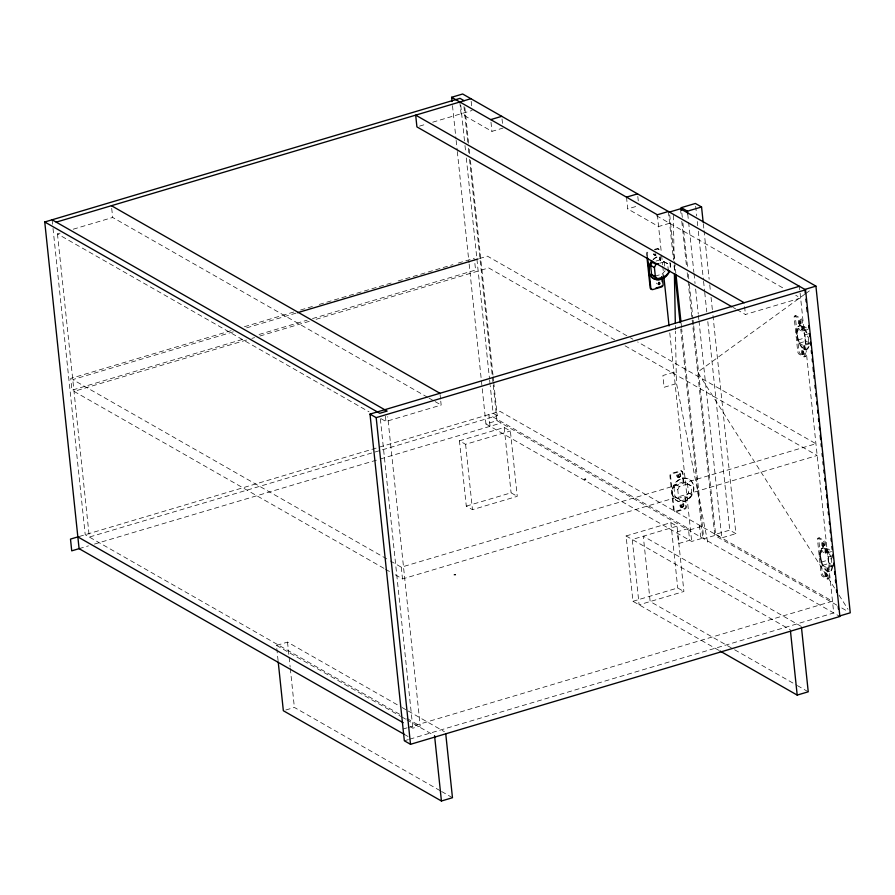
<?xml version="1.0" encoding="UTF-8"?>
<svg xmlns="http://www.w3.org/2000/svg" width="895" height="895" viewBox="0 0 895 895"><rect width="100%" height="100%" fill="white"/><g stroke="black" fill="none" stroke-linecap="round" stroke-linejoin="round"><path stroke-width="0.67" stroke-dasharray="4.47 3.36" d="M797.96 339.966L804.706 337.963L806.015 341.163L810.299 343.602L803.553 345.615L799.269 343.165L797.96 339.966L796.997 330.826L797.758 328.789L804.504 326.787L808.789 329.237L802.043 331.239L797.758 328.789M804.504 326.787L803.744 328.812L796.997 330.826M821.308 562.105L828.054 560.102L829.363 563.302L833.648 565.752L826.902 567.754L822.617 565.304L821.308 562.105L820.346 552.965L821.107 550.94L827.853 548.926L832.137 551.376L825.391 553.378L821.107 550.94M827.853 548.926L827.092 550.951L820.346 552.965M673.991 487.506L675.557 484.34L683.221 482.058L690.951 485.728L691.913 494.879L688.501 498.593L680.838 500.876L674.953 496.658L673.991 487.506L677.761 489.654L678.723 498.806L680.838 500.876M677.761 489.654L679.327 486.5L686.991 484.217M665.13 270.782L661.729 274.485L662.155 278.524M683.142 478.221L683.567 482.26L687.517 483.77L688.479 492.921L685.078 496.635L685.514 500.73M799.123 321.137L799.436 323.005L800.734 322.86L800.287 320.88L799.123 321.137L799.861 321.898M800.04 320.869L799.817 323.129M802.278 351.198L802.591 353.055L803.889 352.91L803.441 350.941L802.278 351.198L803.016 351.959M803.307 350.896L802.972 353.189M822.471 543.276C825.503 551.6 823.176 536.843 823.165 545.268M823.389 543.008L823.266 543.97M825.626 573.337L825.94 575.205L827.237 575.049L826.79 573.08L825.626 573.337L826.365 574.098M826.656 573.035L826.32 575.328M810.859 342.539L805.947 343.993L804.169 345.436L804.594 349.542L805.198 349.285M834.207 564.678L829.296 566.132L827.517 567.575L827.942 571.681L828.557 571.491M804.65 294.321L697.63 372.13L834.543 588.037M805.78 293.504L811.407 289.409M60.088 233.114L57.459 233.897L368.997 411.789M73.233 229.209L112.669 217.463L427.832 397.436M419.542 126.117L426.121 124.159M432.688 122.201L472.124 110.465M459.84 101.985L461.082 113.754L491.937 131.375L502.979 128.086M626.5 197.146L627.731 208.915L638.773 205.626M231.1 330.68L70.716 378.428L71.958 390.186L244.357 338.858M244.458 326.709L293.907 311.986M300.597 309.994L313.955 306.012M319.302 304.423L392.815 282.54M398.152 280.952L452.948 264.64M458.296 263.052L474.339 258.275M233.293 331.821L72.775 379.603L389.157 560.259M246.662 327.839L296.156 313.105M479.407 258.554L487.439 256.16L629.207 337.113M259.058 334.484L307.175 320.164M312.523 318.575L475.569 270.033L474.473 259.584M246.561 339.999L74.016 391.361L384.335 568.56M251.909 338.399L254.594 337.605M259.942 336.017L309.435 321.283M316.114 319.291L488.67 267.918L614.686 339.887M669.639 223.247L658.597 226.536L627.731 208.915M654.346 249.436L656.796 248.709A2.114 1.756 -60.3 0 1 658.843 250.119M655.028 249.828L657.489 249.101A2.114 1.756 -60.3 0 1 659.537 250.51M656.046 261.06L659.872 259.919L667.603 263.589L668.285 270.122M659.816 263.219L663.643 262.078M654.995 276.197L661.383 274.295L665.153 276.443M381.113 418.715L385.958 421.489L441.168 405.055L440.754 401.128M736.932 309.636L745.412 314.481L800.622 298.046L795.778 295.272M794.592 316.08L795.823 315.711M79.185 536.508L499.869 411.275L832.484 601.205L408.456 727.434M799.705 324.27A2.114 0.895 73.4 0 0 799.66 321.104A2.114 0.895 73.4 0 0 798.116 321.305A2.114 0.895 73.4 0 0 799.705 324.27L800.007 324.18A2.114 0.895 73.4 0 0 799.973 321.014A2.114 0.895 73.4 0 0 798.418 321.215A2.114 0.895 73.4 0 0 800.007 324.18M493.738 382.333L497.24 415.627L89.321 537.056L57.19 231.29M799.369 325.836L799.985 325.657M802.233 327.022L802.849 326.843L802.222 326.955L802.658 331.06L804.985 334.842L805.947 343.993M469.148 264.103L485.951 423.973L496.993 420.684L839.89 616.487M808.252 339.149A12.351 5.225 73.4 0 1 804.773 349.609L803.755 349.195A12.351 5.225 73.4 0 1 796.55 334.327L797.165 334.148A12.351 5.225 73.4 0 1 801.965 326.138L803.028 326.91A12.351 5.225 73.4 0 1 807.76 334.819M79.084 548.657L88.46 545.872M94.445 544.093L379.189 459.325M380.464 458.945L501.111 423.033M673.901 372.231L662.871 375.52L664.101 387.278L675.143 383.989M804.985 334.842L809.897 333.387M459.437 440.799L504.209 427.474L510.385 430.998L517.254 496.333L472.47 509.658L466.295 506.134L459.437 440.799L465.601 444.323L510.385 430.998M799.269 343.165L806.015 341.163M805.735 349.676L806.35 349.486M802.86 354.319A2.114 0.895 73.4 0 0 802.826 351.153A2.114 0.895 73.4 0 0 801.271 351.366A2.114 0.895 73.4 0 0 802.86 354.319L803.173 354.23A2.114 0.895 73.4 0 0 803.128 351.064A2.114 0.895 73.4 0 0 801.573 351.276A2.114 0.895 73.4 0 0 803.173 354.23M804.135 356.859L805.366 356.501M466.295 506.134L511.079 492.809L517.254 496.333M390.365 560.952L401.273 567.184L815.938 443.741L637.688 341.957M395.243 574.791L402.515 578.942L817.169 455.499L624.386 345.414M677.067 498.716L684.731 496.434L688.501 498.593M718.763 650.296L632.955 601.295L626.086 535.96L670.858 522.635L677.034 526.159L683.903 591.494L639.119 604.819L632.262 539.484L677.034 526.159M278.088 660.689L276.488 645.396L287.519 642.107L400.96 706.882M701.501 526.405L690.459 529.695L488.827 414.553L490.068 426.322M485.951 423.973L691.69 541.453L702.732 538.163L680.67 328.252M693.703 325.814L715.62 534.326L729.727 530.131L735.891 533.655L712.521 311.236M836.948 605.21L714.803 535.467L703.761 538.756L681.699 328.845M715.62 534.326L721.784 537.85L735.891 533.655M817.94 538.219L819.171 537.85M632.955 601.295L677.728 587.97L683.903 591.494M823.053 546.409A2.114 0.895 73.4 0 0 823.008 543.243A2.114 0.895 73.4 0 0 821.453 543.444A2.114 0.895 73.4 0 0 823.053 546.409L823.355 546.319A2.114 0.895 73.4 0 0 823.322 543.153A2.114 0.895 73.4 0 0 821.767 543.354A2.114 0.895 73.4 0 0 823.355 546.319M822.718 547.986L823.333 547.796M826.186 548.915L825.582 549.172L826.007 553.199L828.334 556.992L829.296 566.132M285.807 710.003L294.388 707.442L440.407 790.822M819.898 556.466A12.351 5.225 73.4 0 1 824.698 548.467L825.761 549.228A12.351 5.225 73.4 0 1 831.902 563.324A12.351 5.225 73.4 0 1 828.121 571.748L827.103 571.334A12.351 5.225 73.4 0 1 819.898 556.466L820.514 556.287A12.351 5.225 73.4 0 1 825.313 548.277L826.376 549.049A12.351 5.225 73.4 0 1 832.216 561.109M828.334 556.992L833.245 555.526M822.617 565.304L829.363 563.302M827.942 571.603L828.546 571.424M829.083 571.815L829.699 571.636M826.208 576.469A2.114 0.895 73.4 0 0 826.174 573.303A2.114 0.895 73.4 0 0 824.619 573.505A2.114 0.895 73.4 0 0 826.208 576.469L826.521 576.369A2.114 0.895 73.4 0 0 826.477 573.203A2.114 0.895 73.4 0 0 824.921 573.415A2.114 0.895 73.4 0 0 826.521 576.369M827.483 579.009L828.714 578.64M403.108 729.022L407.113 727.825M410.436 726.818L412.863 728.206L420.225 726.013L387.714 416.645M404.339 740.78L408.355 739.594M409.686 739.192L833.726 612.963L799.392 286.288M800.734 322.86L799.996 322.099M803.777 352.943L803.151 352.149M824.082 544.999L823.344 544.238M827.125 575.082L826.499 574.288M655.643 254.258L654.793 254.001M667.603 263.589L660.219 260.121L659.939 257.424M654.961 254.158L655.688 254.549M679.473 474.529C676.844 473.813 678.455 478.243 680.133 476.207C679.987 472.929 680.178 476.554 678.309 476.297M679.987 474.82L678.678 475.211L678.824 476.599M682.628 504.579C680.01 503.874 681.61 508.304 683.288 506.257C683.153 502.99 683.332 506.604 681.475 506.357M683.142 504.881L681.845 505.261L681.99 506.648M656.371 215.673L783.651 288.358M657.959 248.776L658.653 249.168M733.296 307.556L735.724 308.943M630.416 337.807L632.843 339.194M681.308 470.915L682.001 471.307M687.517 483.77L690.951 485.728M675.557 484.34L679.327 486.5M688.479 492.921L691.913 494.879M672.055 493.1A12.351 10.248 -60.3 0 0 683.993 501.334L685.838 500.607A12.351 10.248 -60.3 0 0 693.524 486.701A12.351 10.248 -60.3 0 0 683.467 478.087L681.587 478.467A12.351 10.248 -60.3 0 0 672.055 493.1L672.402 493.29A12.351 10.248 -60.3 0 0 684.328 501.536L686.174 500.797A12.351 10.248 -60.3 0 0 693.871 486.902A12.351 10.248 -60.3 0 0 683.814 478.277L681.934 478.668A12.351 10.248 -60.3 0 0 672.402 493.29M674.953 496.658L678.723 498.806M674.382 511.224L675.065 511.616M841.781 607.974L847.833 611.43M497.24 415.627L493.123 413.277L490.203 385.532M429.052 398.13L433.896 400.893M435.104 401.586L441.168 405.055M801.372 626.466L643.292 536.194L650.162 601.529L733.43 649.076M626.086 535.96L790.33 629.756M734.638 649.77L796.181 684.91M797.378 685.604L808.241 691.801M385.544 569.254L390.388 572.017M402.157 707.565L406.99 710.328M408.198 711.01L444.401 731.685M399.595 714.232L85.215 534.707L52.839 226.726M406.878 718.394L420.225 726.013M276.488 645.396L400.77 716.369M401.978 717.052L405.603 719.121M406.811 719.815L433.359 734.974M404.417 734.437L408.064 736.518M441.604 791.504L452.467 797.713M655.476 254.448L655.14 253.844M839.029 595.108L848.001 609.271M707.676 542.057L676.407 382.915L675.456 331.262M803.262 330.881L802.233 321.081A2.114 0.895 73.4 0 0 801.003 318.531L796.203 315.79A2.114 0.895 73.4 0 0 795.375 317.154L798.955 351.131A2.114 0.895 73.4 0 0 800.186 353.682L804.985 356.423A2.114 0.895 73.4 0 0 805.813 355.046L804.784 345.246M826.611 553.02L825.582 543.22A2.114 0.895 73.4 0 0 824.351 540.669L819.551 537.929A2.114 0.895 73.4 0 0 818.724 539.305L822.304 573.281A2.114 0.895 73.4 0 0 823.534 575.821L828.334 578.562A2.114 0.895 73.4 0 0 829.162 577.197L828.132 567.396M802.043 331.239L801.014 321.439A2.114 0.895 73.4 0 0 799.772 318.889L794.973 316.148A2.114 0.895 73.4 0 0 794.156 317.524L797.725 351.5A2.114 0.895 73.4 0 0 798.955 354.051L803.755 356.792A2.114 0.895 73.4 0 0 804.583 355.416L803.553 345.615M825.391 553.378L824.362 543.578A2.114 0.895 73.4 0 0 823.12 541.039L818.321 538.298A2.114 0.895 73.4 0 0 817.504 539.663L821.073 573.639A2.114 0.895 73.4 0 0 822.304 576.19L827.103 578.931A2.114 0.895 73.4 0 0 827.931 577.555L826.902 567.754M744.595 306.638L745.412 314.481M703.313 223.66L703.895 229.221M704.041 230.608L709.153 279.262M709.746 284.823L710.473 291.77M711.055 297.33L712.375 309.849M695.683 206.23L696.702 215.963M697.283 221.524L697.731 225.697M698.313 231.257L703.425 279.911M703.571 281.298L704.589 291.032M704.734 292.419L706.781 311.885M707.811 321.607L729.727 530.131M687.74 213.961L688.479 220.908M688.624 222.296L693.882 272.337M694.028 273.736L695.046 283.458M695.639 289.018L698.268 314.044M698.413 315.432L698.85 319.604M698.995 320.992L721.784 537.85M681.867 213.211L682.303 217.384M682.885 222.944L687.707 268.813M688.289 274.373L689.172 282.719M689.318 284.107L692.965 318.866M693.11 320.253L693.558 324.426M680.468 208.792L681.196 215.74M681.777 221.3L686.599 267.169M687.192 272.729L687.919 279.688M688.065 281.075L714.803 535.467M669.717 214.856L675.859 273.243M681.117 323.285L681.554 327.458M668.397 211.488L673.51 260.143M674.092 265.703L674.685 271.263M699.442 525.231L700.673 536.989M664.168 261.631L664.996 269.473M657.355 214.778L661.45 253.699M661.595 255.086L662.613 264.819M662.759 266.207L663.643 274.552M669.773 332.929L691.69 541.453M660.141 256.283L660.566 260.311M683.914 482.45L682.885 472.649A2.114 1.756 -60.3 0 0 680.838 471.24L672.246 473.802A2.114 1.756 -60.3 0 0 670.612 476.308L674.181 510.284A2.114 1.756 -60.3 0 0 676.228 511.694L684.82 509.132A2.114 1.756 -60.3 0 0 686.454 506.626L685.425 496.826M659.615 257.469L659.872 259.919M683.221 482.058L682.191 472.258A2.114 1.756 -60.3 0 0 680.144 470.848L671.563 473.41A2.114 1.756 -60.3 0 0 669.93 475.916L673.499 509.893A2.114 1.756 -60.3 0 0 675.546 511.302L684.127 508.74A2.114 1.756 -60.3 0 0 685.76 506.234L684.731 496.434M647.532 256.775L647.264 254.158A2.114 1.756 -60.3 0 1 648.897 251.652M646.861 256.485L646.582 253.766A2.114 1.756 -60.3 0 1 648.215 251.26M637.811 196.475L638.359 201.699M670.858 522.635L677.728 587.97M502.017 118.934L502.576 124.17M490.986 122.223L491.937 131.375M471.162 101.314L471.71 106.539M504.209 427.474L511.079 492.809M464.863 107.646L468.656 143.715M469.237 149.264L469.83 154.813M470.412 160.362L493.011 375.397M493.156 376.784L493.592 380.946M463.968 106.516L467.772 142.652M468.353 148.212L468.935 153.783M469.528 159.344L496.993 420.684M460.757 105.297L464.841 144.14M464.986 145.527L465.713 152.463M466.295 158.012L489.475 378.596M489.621 379.983L490.057 384.145M452.49 105.632L456.002 138.993M456.148 140.381L457.166 150.114M457.311 151.501L469.002 262.716M465.601 444.323L472.47 509.658M440.071 394.594L440.62 399.819M385.409 416.253L385.958 421.489M401.273 567.184L402.515 578.942M380.353 418.838L412.863 728.206M287.519 642.107L288.984 656.013M289.13 657.4L290.159 667.133M290.304 668.52L294.388 707.442M111.707 208.322L112.669 217.463M52.111 219.79L52.693 225.339M673.342 215.371L674.159 260.053M674.259 265.636L674.36 271.219M675.356 325.668L675.434 329.863M669.807 262.627A12.351 10.248 -60.3 0 1 669.941 268.668M653.037 259.449A12.351 10.248 -60.3 0 1 658.239 256.328M670.142 262.828A12.351 10.248 -60.3 0 1 670.277 268.858M653.372 259.651A12.351 10.248 -60.3 0 1 658.586 256.518M656.695 283.782A2.114 1.756 -60.3 0 1 656.729 283.077M655.89 255.008A2.114 1.756 -60.3 0 1 653.596 254.057M656.069 255.109A2.114 1.756 -60.3 0 1 653.708 253.822M796.55 334.327A12.351 5.225 73.4 0 1 801.349 326.328L802.412 327.089A12.351 5.225 73.4 0 1 807.782 337.068M808.968 346.253A12.351 5.225 73.4 0 1 805.388 349.43L804.37 349.005A12.351 5.225 73.4 0 1 797.165 334.148M808.398 336.878A12.351 5.225 73.4 0 1 808.867 338.959M832.563 566.848A12.351 5.225 73.4 0 1 828.736 571.569L827.718 571.144A12.351 5.225 73.4 0 1 820.514 556.287M585.285 478.892L584.055 479.261L585.968 479.284L585.285 478.892M455.096 574.545L453.877 574.903L455.79 574.937L455.096 574.545M688.4 528.52L677.358 531.809L678.589 543.567L689.631 540.278L688.4 528.52M682.404 507.208A2.114 1.756 -60.3 0 0 683.153 503.695A2.114 1.756 -60.3 0 0 680.077 505.216A2.114 1.756 -60.3 0 0 682.404 507.208M679.238 477.147A2.114 1.756 -60.3 0 0 679.999 473.634A2.114 1.756 -60.3 0 0 676.922 475.167A2.114 1.756 -60.3 0 0 679.238 477.147M682.572 507.308A2.114 1.756 -60.3 0 0 683.321 503.784A2.114 1.756 -60.3 0 0 680.245 505.317A2.114 1.756 -60.3 0 0 682.572 507.308M679.417 477.248A2.114 1.756 -60.3 0 0 680.166 473.735A2.114 1.756 -60.3 0 0 677.09 475.256A2.114 1.756 -60.3 0 0 679.417 477.248"/><path stroke-width="1.34" d="M668.285 270.122L668.565 272.74L665.153 276.443L657.489 278.725L653.719 276.577L651.605 274.508L650.643 265.367L652.209 262.201L655.979 264.361L658.541 263.6M657.489 278.725L655.375 276.667L654.413 267.515L655.979 264.361M452.053 101.459L451.617 97.286L462.659 93.997L805.556 289.812L839.89 616.487L410.514 744.304L404.339 740.78L370.004 414.105L799.392 286.288M404.417 734.437L79.084 548.657L44.75 221.982L460.019 98.36L464.136 100.71M56.228 222.139L470.882 98.707M490.706 119.617L501.748 116.328M626.5 197.146L637.542 193.868M297.498 312.702L478.075 258.946M668.397 211.488L657.355 214.778L451.617 97.286M681.576 210.437L681.274 207.651L695.393 203.456L701.557 206.98L703.168 222.262M669.426 212.07L680.468 208.792L815.916 286.131L850.25 612.806L839.208 616.096M681.274 207.651L687.449 211.175L701.557 206.98M655.878 288.067L659.559 286.971M804.874 289.421L815.916 286.131M370.004 414.105L376.18 417.629L805.556 289.812M78.503 536.709L70.492 539.092L71.723 550.85L79.744 548.467M278.233 662.076L283.346 710.731L441.425 801.003L452.467 797.713L445.744 733.766M719.972 650.989L797.199 695.091L808.241 691.801L801.517 627.854M658.328 284.308L659.548 283.581L659.067 282.339M744.181 302.723L415.683 115.142L416.913 126.9L732.088 306.862M650.643 265.367L654.413 267.515M662.501 278.792L663.106 284.487A2.114 1.756 -60.3 0 1 661.472 286.993L652.88 289.555A2.114 1.756 -60.3 0 1 650.833 288.134L647.678 258.084M651.605 274.508L655.375 276.667M111.427 205.705L439.937 393.285M52.111 219.79L387.132 411.096L379.771 413.289L44.75 221.982M77.854 536.899L403.186 722.679M805.019 290.808L805.31 293.582M805.892 299.143L806.194 301.928M806.775 307.488L807.212 311.661M808.677 325.556L808.968 328.342M809.55 333.902L809.841 336.677M810.422 342.237L810.713 345.022M811.306 350.583L811.597 353.368M812.179 358.929L812.47 361.703M813.052 367.263L813.499 371.436M813.935 375.609L814.226 378.384M814.953 385.331L815.244 388.117M815.826 393.677L816.128 396.451M816.71 402.012L817.001 404.797M817.582 410.357L817.873 413.143M818.466 418.703L818.757 421.478M819.339 427.038L819.63 429.824M820.212 435.384L820.648 439.546M821.095 443.719L821.386 446.504M822.113 453.452L822.404 456.237M822.986 461.798L823.288 464.572M823.87 470.132L824.161 472.918M824.742 478.478L825.033 481.253M825.626 486.813L825.917 489.599M826.499 495.159L826.79 497.933M827.372 503.493L827.808 507.666M828.255 511.839L828.546 514.614M829.273 521.572L829.564 524.347M830.146 529.907L830.437 532.693M831.03 538.253L831.321 541.028M831.902 546.588L832.193 549.373M832.775 554.934L833.077 557.708M833.659 563.268L833.95 566.054M834.532 571.614L834.822 574.389M835.415 579.949L835.706 582.734M836.433 589.682L836.724 592.468M838.19 606.362L838.481 609.148M790.475 631.143L797.199 695.091M687.449 211.175L687.74 213.961M676.005 274.631L680.972 321.898M674.975 274.038L680.088 322.692M663.788 275.94L669.046 325.981M661.64 276.745L662.155 281.645M647.007 257.849L650.15 287.742A2.114 1.756 -60.3 0 0 651.952 289.208M434.556 735.656L441.425 801.003M376.18 417.629L410.514 744.304M674.416 274.015L675.311 322.882M664.247 277.405A12.351 10.248 -60.3 0 1 662.49 278.468L660.644 279.195A12.351 10.248 -60.3 0 1 649.759 274.675A12.351 10.248 -60.3 0 1 651.616 261.049M669.684 270.905A12.351 10.248 -60.3 0 1 662.826 278.658L660.98 279.385A12.351 10.248 -60.3 0 1 650.106 274.866A12.351 10.248 -60.3 0 1 651.963 261.25M661.864 285.863A2.114 1.756 -60.3 0 1 661.025 286.512M658.295 283.637C659.939 286.982 660.633 280.202 658.295 283.637"/></g></svg>
